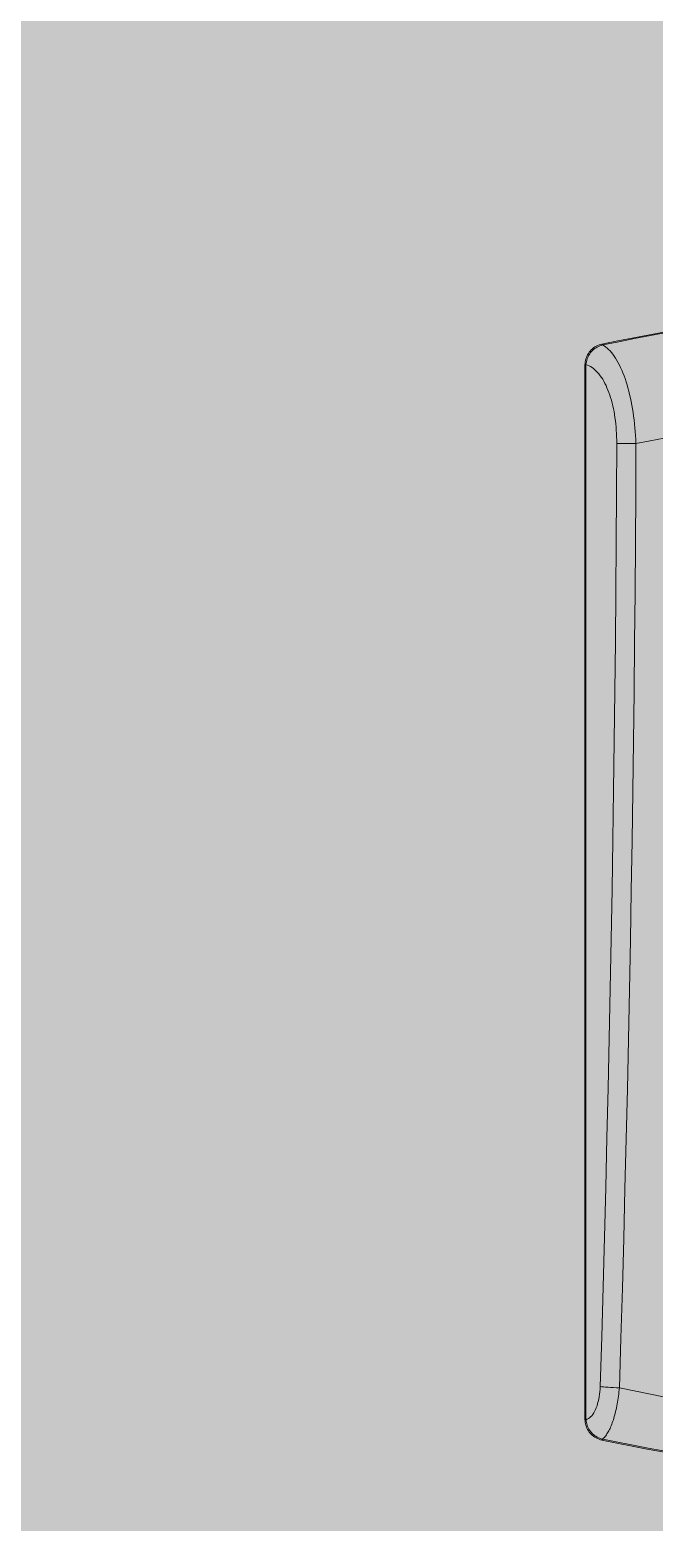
# Model space of a CAD drawing. Header units: millimetres. Extents: x 6914 to 9858, y -2771 to -210.
# Drawn here: x 9284.4 to 9372.6, y -1732.1 to -1521 of the extents above; entities that cross this region are included whole.
import ezdxf

# ---------------------------------------------------------------- set-up
doc = ezdxf.new("R2010")
doc.units = ezdxf.units.MM
doc.layers.get('0').update_dxf_attribs({"lineweight": 9})
doc.layers.add('THICK', color=7, linetype='Continuous', lineweight=13)
doc.layers.add('Штриховка шкафов', color=7, linetype='Continuous', lineweight=9)

# ---------------------------------------------------------------- blocks, each defined once
blk = doc.blocks.new('Из_буфера7504')
at = {"layer": 'Штриховка шкафов', "true_color": 0xc5c7c4}
blk.add_hatch(color=9, dxfattribs=at).paths.add_polyline_path([(-300, 2000), (300, 2000), (300, 0), (-300, 0)])
blk = doc.blocks.new('NSYCAG125LPF')
at = {"layer": 'THICK'}
for p, q in [((71.66, -8.24), (71.45, -8.45)), ((71.86, -8.05), (71.66, -8.24)), ((72.08, -7.88), (71.86, -8.05)), ((72.29, -7.74), (72.08, -7.88)), ((72.51, -7.61), (72.29, -7.74)), ((72.49, -7.59), (72.47, -7.61)), ((72.48, -7.61), (72.47, -7.61)), ((72.49, -7.61), (72.48, -7.61)), ((72.48, -7.61), (72.48, -7.61)), ((72.51, -7.57), (72.49, -7.59)), ((72.5, -7.61), (72.49, -7.61)), ((72.49, -7.61), (72.49, -7.61)), ((72.51, -7.61), (72.5, -7.61)), ((72.5, -7.61), (72.5, -7.61)), ((72.53, -7.56), (72.51, -7.57)), ((72.51, -7.61), (72.7, -7.67)), ((72.55, -7.54), (72.53, -7.56)), ((72.57, -7.53), (72.55, -7.54)), ((72.59, -7.51), (72.57, -7.53)), ((72.61, -7.49), (72.59, -7.51)), ((72.61, -7.49), (72.82, -7.54)), ((72.7, -7.67), (72.9, -7.73)), ((72.82, -7.54), (73.02, -7.61)), ((72.9, -7.73), (73.08, -7.81)), ((73.02, -7.61), (73.22, -7.69)), ((73.08, -7.81), (73.27, -7.9)), ((73.22, -7.69), (73.41, -7.78)), ((73.27, -7.9), (73.44, -8)), ((73.41, -7.78), (73.6, -7.89)), ((73.44, -8), (73.62, -8.11)), ((73.6, -7.89), (73.78, -8.02)), ((73.62, -8.11), (73.78, -8.24)), ((73.78, -8.02), (73.95, -8.15)), ((73.78, -8.24), (73.93, -8.38)), ((73.93, -8.38), (74.07, -8.52)), ((73.95, -8.15), (74.11, -8.3)), ((74.11, -8.3), (74.26, -8.46)), ((70.13, -10.45), (69.96, -10.8)), ((70.3, -10.11), (70.13, -10.45)), ((70.48, -9.79), (70.3, -10.11)), ((70.67, -9.48), (70.48, -9.79)), ((70.86, -9.2), (70.67, -9.48)), ((71.05, -8.93), (70.86, -9.2)), ((71.25, -8.68), (71.05, -8.93)), ((71.45, -8.45), (71.25, -8.68)), ((74.07, -8.52), (74.2, -8.68)), ((74.2, -8.68), (74.32, -8.84)), ((74.42, -10.54), (74.21, -10.66)), ((74.26, -8.46), (74.4, -8.62)), ((74.32, -8.84), (74.43, -9.01)), ((74.4, -8.62), (74.52, -8.8)), ((74.64, -10.45), (74.42, -10.54)), ((74.43, -9.01), (74.53, -9.19)), ((74.52, -8.8), (74.63, -8.98)), ((74.53, -9.19), (74.62, -9.38)), ((74.62, -9.38), (74.7, -9.57)), ((74.63, -8.98), (74.73, -9.18)), ((74.86, -10.37), (74.64, -10.45)), ((74.7, -9.57), (74.76, -9.77)), ((74.73, -9.18), (74.81, -9.38)), ((74.76, -9.77), (74.8, -9.97)), ((74.8, -9.97), (74.84, -10.17)), ((74.81, -9.38), (74.88, -9.59)), ((74.84, -10.17), (74.86, -10.37)), ((74.86, -10.4), (74.86, -10.37)), ((74.86, -10.42), (74.86, -10.4)), ((74.86, -10.45), (74.86, -10.42)), ((74.86, -10.47), (74.86, -10.45)), ((74.86, -10.49), (74.86, -10.47)), ((74.86, -10.52), (74.86, -10.49)), ((74.86, -10.54), (74.86, -10.52)), ((74.88, -10.53), (74.86, -10.54)), ((74.86, -10.54), (74.86, -159.46)), ((74.88, -9.59), (74.93, -9.79)), ((74.9, -10.51), (74.88, -10.53)), ((74.92, -10.49), (74.9, -10.51)), ((74.94, -10.48), (74.92, -10.49)), ((74.93, -9.79), (74.97, -10)), ((74.96, -10.46), (74.94, -10.48)), ((74.98, -10.44), (74.96, -10.46)), ((74.97, -10), (74.99, -10.21)), ((75, -10.43), (74.98, -10.44)), ((74.99, -10.21), (75, -10.43)), ((75, -159.57), (75, -10.43)), ((69.33, -12.37), (69.19, -12.8)), ((69.48, -11.96), (69.33, -12.37)), ((69.63, -11.56), (69.48, -11.96)), ((69.79, -11.17), (69.63, -11.56)), ((69.96, -10.8), (69.79, -11.17)), ((72.5, -12.46), (72.34, -12.74)), ((72.67, -12.2), (72.5, -12.46)), ((72.85, -11.95), (72.67, -12.2)), ((73.03, -11.71), (72.85, -11.95)), ((73.21, -11.49), (73.03, -11.71)), ((73.4, -11.29), (73.21, -11.49)), ((73.6, -11.11), (73.4, -11.29)), ((73.8, -10.94), (73.6, -11.11)), ((74, -10.79), (73.8, -10.94)), ((74.21, -10.66), (74, -10.79)), ((68.69, -14.63), (68.58, -15.11)), ((68.8, -14.15), (68.69, -14.63)), ((68.93, -13.69), (68.8, -14.15)), ((69.06, -13.24), (68.93, -13.69)), ((69.19, -12.8), (69.06, -13.24)), ((71.5, -14.69), (71.38, -15.06)), ((71.62, -14.34), (71.5, -14.69)), ((71.75, -13.99), (71.62, -14.34)), ((71.89, -13.66), (71.75, -13.99)), ((72.03, -13.34), (71.89, -13.66)), ((72.19, -13.04), (72.03, -13.34)), ((72.34, -12.74), (72.19, -13.04)), ((68.29, -16.62), (68.2, -17.15)), ((68.38, -16.11), (68.29, -16.62)), ((68.47, -15.61), (68.38, -16.11)), ((68.58, -15.11), (68.47, -15.61)), ((70.98, -16.62), (70.9, -17.03)), ((71.07, -16.21), (70.98, -16.62)), ((71.17, -15.82), (71.07, -16.21)), ((71.27, -15.43), (71.17, -15.82)), ((71.38, -15.06), (71.27, -15.43)), ((68, -18.76), (67.94, -19.31)), ((68.06, -18.21), (68, -18.76)), ((68.13, -17.68), (68.06, -18.21)), ((68.2, -17.15), (68.13, -17.68)), ((70.65, -18.76), (70.61, -19.21)), ((70.7, -18.32), (70.65, -18.76)), ((70.76, -17.88), (70.7, -18.32)), ((70.83, -17.45), (70.76, -17.88)), ((70.9, -17.03), (70.83, -17.45)), ((65.8, -21.15), (63.8, -20.77)), ((67.82, -20.99), (67.8, -21.56)), ((67.85, -20.42), (67.82, -20.99)), ((67.89, -19.86), (67.85, -20.42)), ((67.94, -19.31), (67.89, -19.86)), ((70.53, -20.58), (70.52, -21.05)), ((70.52, -21.05), (70.52, -21.53)), ((70.55, -20.12), (70.53, -20.58)), ((70.58, -19.66), (70.55, -20.12)), ((70.61, -19.21), (70.58, -19.66)), ((67.8, -21.56), (65.8, -21.15)), ((67.8, -21.56), (67.83, -28.57)), ((70.52, -21.53), (70.55, -28.53)), ((67.83, -28.57), (67.88, -35.59)), ((70.55, -28.53), (70.6, -35.54)), ((67.88, -35.59), (67.93, -42.61)), ((70.6, -35.54), (70.65, -42.55)), ((67.93, -42.61), (68, -49.63)), ((70.65, -42.55), (70.71, -49.57)), ((68, -49.63), (68.07, -56.65)), ((70.71, -49.57), (70.79, -56.58)), ((68.07, -56.65), (68.15, -63.68)), ((70.79, -56.58), (70.87, -63.59)), ((68.15, -63.68), (68.25, -70.7)), ((70.87, -63.59), (70.97, -70.61)), ((68.25, -70.7), (68.35, -77.73)), ((70.97, -70.61), (71.07, -77.63)), ((68.35, -77.73), (68.46, -84.76)), ((71.07, -77.63), (71.18, -84.65)), ((68.46, -84.76), (68.59, -91.79)), ((71.18, -84.65), (71.3, -91.67)), ((68.59, -91.79), (68.72, -98.82)), ((71.3, -91.67), (71.44, -98.69)), ((68.72, -98.82), (68.86, -105.85)), ((71.44, -98.69), (71.58, -105.72)), ((68.86, -105.85), (69.01, -112.89)), ((71.58, -105.72), (71.73, -112.74)), ((69.01, -112.89), (69.18, -119.92)), ((71.73, -112.74), (71.89, -119.77)), ((69.18, -119.92), (69.35, -126.96)), ((71.89, -119.77), (72.07, -126.8)), ((69.35, -126.96), (69.53, -134)), ((72.07, -126.8), (72.25, -133.83)), ((69.53, -134), (69.72, -141.04)), ((72.25, -133.83), (72.44, -140.86)), ((69.72, -141.04), (69.92, -148.08)), ((72.44, -140.86), (72.64, -147.89)), ((69.92, -148.08), (70.13, -155.13)), ((72.64, -147.89), (72.85, -154.93)), ((63.91, -156.38), (65.98, -155.98)), ((65.98, -155.98), (68.06, -155.56)), ((68.06, -155.56), (70.13, -155.13)), ((70.13, -155.13), (70.16, -155.42)), ((70.16, -155.42), (70.2, -155.71)), ((70.2, -155.71), (70.23, -156)), ((70.23, -156), (70.27, -156.29)), ((72.85, -154.93), (72.87, -155.3)), ((72.87, -155.3), (72.9, -155.67)), ((72.9, -155.67), (72.94, -156.03)), ((72.94, -156.03), (72.99, -156.38)), ((70.27, -156.29), (70.31, -156.57)), ((70.31, -156.57), (70.35, -156.85)), ((70.35, -156.85), (70.4, -157.13)), ((70.4, -157.13), (70.45, -157.4)), ((70.45, -157.4), (70.5, -157.67)), ((70.5, -157.67), (70.55, -157.94)), ((70.55, -157.94), (70.61, -158.19)), ((70.61, -158.19), (70.67, -158.45)), ((72.99, -156.38), (73.05, -156.72)), ((73.05, -156.72), (73.13, -157.05)), ((73.13, -157.05), (73.21, -157.36)), ((73.21, -157.36), (73.3, -157.66)), ((73.3, -157.66), (73.4, -157.94)), ((73.4, -157.94), (73.51, -158.21)), ((73.51, -158.21), (73.64, -158.45)), ((70.67, -158.45), (70.73, -158.7)), ((70.73, -158.7), (70.79, -158.94)), ((70.79, -158.94), (70.86, -159.18)), ((70.86, -159.18), (70.92, -159.42)), ((70.92, -159.42), (70.99, -159.64)), ((70.99, -159.64), (71.07, -159.86)), ((71.07, -159.86), (71.14, -160.08)), ((71.14, -160.08), (71.22, -160.28)), ((71.22, -160.28), (71.3, -160.48)), ((73.64, -158.45), (73.76, -158.68)), ((73.76, -158.68), (73.9, -158.89)), ((73.9, -158.89), (74.04, -159.07)), ((74.04, -159.07), (74.2, -159.23)), ((74.2, -159.23), (74.35, -159.37)), ((74.35, -159.37), (74.52, -159.48)), ((74.52, -159.48), (74.68, -159.57)), ((74.63, -160.61), (74.7, -160.42)), ((74.68, -159.57), (74.85, -159.63)), ((74.7, -160.42), (74.76, -160.22)), ((74.76, -160.22), (74.8, -160.03)), ((74.8, -160.03), (74.84, -159.83)), ((74.88, -160.41), (74.81, -160.62)), ((74.84, -159.83), (74.85, -159.63)), ((74.85, -159.63), (74.86, -159.61)), ((74.86, -159.48), (74.86, -159.46)), ((74.86, -159.46), (74.88, -159.47)), ((74.86, -159.51), (74.86, -159.48)), ((74.86, -159.53), (74.86, -159.51)), ((74.86, -159.56), (74.86, -159.53)), ((74.86, -159.58), (74.86, -159.56)), ((74.86, -159.61), (74.86, -159.58)), ((74.88, -159.47), (74.9, -159.49)), ((74.93, -160.21), (74.88, -160.41)), ((74.9, -159.49), (74.92, -159.51)), ((74.92, -159.51), (74.94, -159.52)), ((74.97, -160), (74.93, -160.21)), ((74.94, -159.52), (74.96, -159.54)), ((74.96, -159.54), (74.98, -159.56)), ((74.99, -159.79), (74.97, -160)), ((74.98, -159.56), (75, -159.57)), ((75, -159.57), (74.99, -159.79)), ((71.3, -160.48), (71.38, -160.67)), ((71.38, -160.67), (71.46, -160.86)), ((71.46, -160.86), (71.54, -161.03)), ((71.54, -161.03), (71.63, -161.2)), ((71.63, -161.2), (71.71, -161.36)), ((71.71, -161.36), (71.8, -161.51)), ((71.8, -161.51), (71.89, -161.65)), ((71.89, -161.65), (71.98, -161.79)), ((71.98, -161.79), (72.07, -161.91)), ((72.07, -161.91), (72.16, -162.02)), ((72.16, -162.02), (72.25, -162.13)), ((72.25, -162.13), (72.35, -162.22)), ((72.35, -162.22), (72.44, -162.3)), ((72.44, -162.3), (72.54, -162.38)), ((72.47, -162.39), (72.49, -162.41)), ((72.47, -162.39), (72.48, -162.39)), ((72.48, -162.39), (72.49, -162.39)), ((72.49, -162.39), (72.5, -162.39)), ((72.49, -162.41), (72.51, -162.43)), ((72.5, -162.39), (72.51, -162.39)), ((72.51, -162.39), (72.52, -162.38)), ((72.51, -162.43), (72.53, -162.44)), ((72.52, -162.38), (72.53, -162.38)), ((72.53, -162.38), (72.54, -162.38)), ((72.53, -162.44), (72.55, -162.46)), ((72.54, -162.38), (72.73, -162.33)), ((72.55, -162.46), (72.57, -162.47)), ((72.57, -162.47), (72.59, -162.49)), ((72.59, -162.49), (72.61, -162.51)), ((72.82, -162.46), (72.61, -162.51)), ((72.73, -162.33), (72.92, -162.26)), ((73.02, -162.39), (72.82, -162.46)), ((72.92, -162.26), (73.11, -162.18)), ((73.22, -162.31), (73.02, -162.39)), ((73.11, -162.18), (73.29, -162.09)), ((73.41, -162.22), (73.22, -162.31)), ((73.29, -162.09), (73.47, -161.98)), ((73.6, -162.11), (73.41, -162.22)), ((73.47, -161.98), (73.64, -161.87)), ((73.78, -161.98), (73.6, -162.11)), ((73.64, -161.87), (73.8, -161.74)), ((73.95, -161.85), (73.78, -161.98)), ((73.8, -161.74), (73.95, -161.61)), ((73.95, -161.61), (74.09, -161.46)), ((74.11, -161.7), (73.95, -161.85)), ((74.09, -161.46), (74.22, -161.31)), ((74.26, -161.54), (74.11, -161.7)), ((74.22, -161.31), (74.33, -161.14)), ((74.4, -161.38), (74.26, -161.54)), ((74.33, -161.14), (74.44, -160.97)), ((74.52, -161.2), (74.4, -161.38)), ((74.44, -160.97), (74.54, -160.79)), ((74.63, -161.02), (74.52, -161.2)), ((74.54, -160.79), (74.63, -160.61)), ((74.73, -160.82), (74.63, -161.02)), ((74.81, -160.62), (74.73, -160.82))]:
    blk.add_line(p, q, dxfattribs=at)
for centre, radius, start, end in [((0, -355.56), 355.56, 78.216, 101.784), ((0, -355.56), 355.42, 78.2344, 101.7656), ((0, 185.56), 355.42, 270.5642, 281.7656), ((0, 185.56), 355.56, 270.564, 281.784)]:
    blk.add_arc(centre, radius, start, end, dxfattribs=at)
for centre, major_axis, ratio, start_param, end_param in [((67.8, -21.53), (-3, -0.01), 0.009153, 1.570753, 2.705241), ((70.13, -154.93), (-3, -0.09), 0.065846, 1.568772, 2.704241)]:
    blk.add_ellipse(centre, major_axis=major_axis, ratio=ratio, start_param=start_param, end_param=end_param, dxfattribs=at)

msp = doc.modelspace()

# ---------------------------------------------------------------- block references
msp.add_blockref('Из_буфера7504', (9321.23, -2360.26))
at = {"ltscale": 20, "xscale": -1}
msp.add_blockref('NSYCAG125LPF', (9437.82, -1557.93), dxfattribs=at)

doc.saveas('drawing.dxf')
